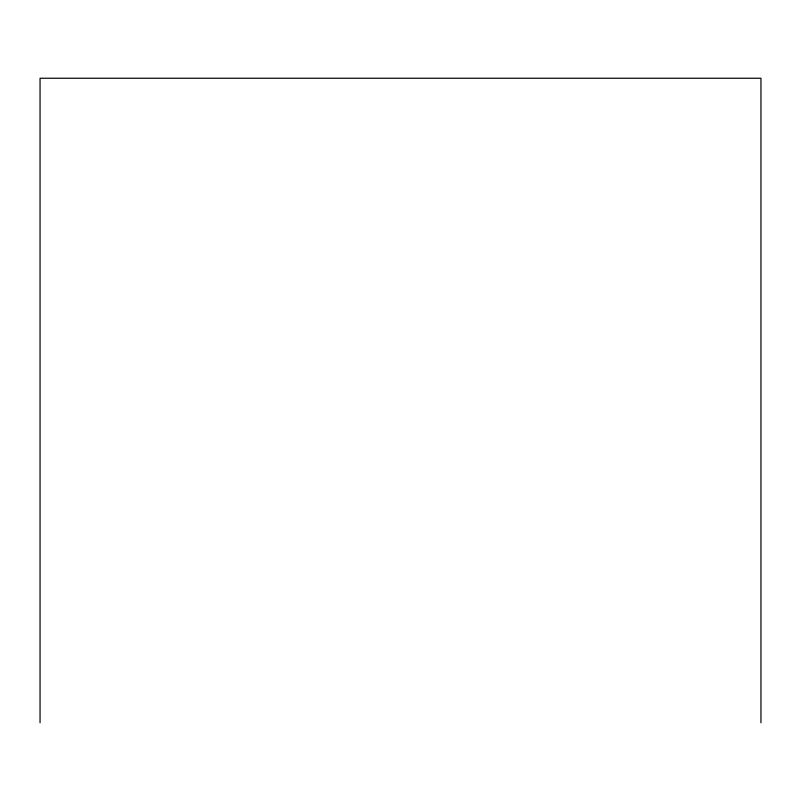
<?xml version="1.0" encoding="UTF-8"?>
<svg xmlns="http://www.w3.org/2000/svg" width="801" height="801" viewBox="0 0 801 801"><rect width="100%" height="100%" fill="white"/><g stroke="black" fill="none" stroke-linecap="round" stroke-linejoin="round"><path stroke-width="1.2" d="M760.95 722.762L760.95 78.238L40.05 78.238L40.05 722.762"/></g></svg>
